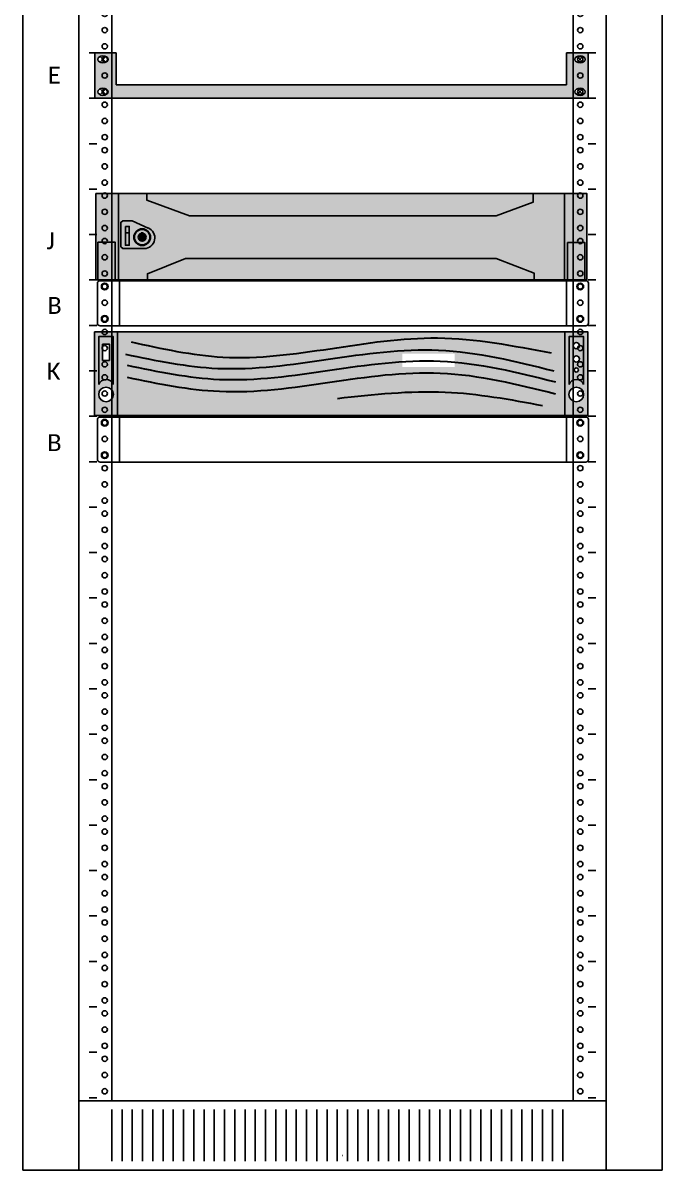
# Model space of a CAD drawing. Header units: millimetres. Extents: x 11355 to 11505, y 8083 to 8171.
# Drawn here: x 11480.05 to 11504.65, y 8082.59 to 8126.77 of the extents above; entities that cross this region are included whole.
import ezdxf

# ---------------------------------------------------------------- set-up
doc = ezdxf.new("R2010")
doc.units = ezdxf.units.MM
for name, color, linetype in [('Bandeja Fija 1U', 7, 'Continuous'), ('Elem. Eléctricos - Termomagneticas', 7, 'Continuous'), ('Netbackup - Veritas 5240', 7, 'Continuous'), ('Ordenador de Cables 1U', 7, 'Continuous'), ('Rack - Base 45U', 7, 'Continuous'), ('Servidor - Dell Power Edge R730', 7, 'Continuous'), ('Textos - Ref. Unidades', 7, 'Continuous')]:
    doc.layers.add(name, color=color, linetype=linetype)
doc.styles.add('Calibri', font='calibri.ttf')

# ---------------------------------------------------------------- blocks, each defined once
blk = doc.blocks.new('Ordenador de Cables 1U')
at = {"layer": 'Ordenador de Cables 1U'}
for p, q in [((-5.023, 0), (-4.274, 0)), ((-4.274, 0), (12.933, 0)), ((-4.274, 0), (-4.274, -1.736)), ((12.933, 0), (12.933, -1.736)), ((13.683, 0), (12.933, 0)), ((-5.123, -1.636), (-5.123, -0.1)), ((13.783, -1.636), (13.783, -0.1)), ((-4.274, -1.736), (-5.023, -1.736)), ((12.933, -1.736), (-4.274, -1.736)), ((12.933, -1.736), (13.683, -1.736))]:
    blk.add_line(p, q, dxfattribs=at)
for centre in [(-4.843, -0.221), (13.467, -0.221), (-4.843, -1.471), (13.467, -1.471)]:
    blk.add_circle(centre, 0.13, dxfattribs=at)
for centre, start, end in [((-5.023, -0.1), 90, 180), ((13.683, -0.1), 0, 90), ((-5.023, -1.636), 180, 270), ((13.683, -1.636), 270, 0)]:
    blk.add_arc(centre, 0.1, start, end, dxfattribs=at)
blk = doc.blocks.new('Bandeja Fija 1U')
at = {"layer": 'Bandeja Fija 1U'}
h = blk.add_hatch(color=254, dxfattribs=at)
h.paths.add_polyline_path([(32647.966, -3482.24), (32647.966, -3481.009), (32647.136, -3481.009), (32647.136, -3482.76), (32666.136, -3482.76), (32666.136, -3481.009), (32665.305, -3481.009), (32665.305, -3482.24)])
edge = h.paths.add_edge_path(flags=16)
edge.add_ellipse((32647.452, -3482.51), major_axis=(0.198, 0), ratio=0.699345, start_angle=0, end_angle=360)
edge = h.paths.add_edge_path(flags=16)
edge.add_ellipse((32647.452, -3481.26), major_axis=(0.198, 0), ratio=0.699345, start_angle=0, end_angle=360)
edge = h.paths.add_edge_path(flags=16)
edge.add_ellipse((32665.819, -3482.51), major_axis=(-0.198, 0), ratio=0.699345, start_angle=0, end_angle=360)
edge = h.paths.add_edge_path(flags=16)
edge.add_ellipse((32665.819, -3481.26), major_axis=(-0.198, 0), ratio=0.699345, start_angle=0, end_angle=360)
at = {"layer": 'Bandeja Fija 1U', "color": 7, "linetype": 'Continuous'}
for p, q in [((32647.966, -3481.009), (32647.136, -3481.009)), ((32647.136, -3481.009), (32647.136, -3482.76)), ((32647.966, -3482.24), (32647.966, -3481.009)), ((32665.305, -3482.24), (32665.305, -3481.009)), ((32665.305, -3481.009), (32666.136, -3481.009)), ((32666.136, -3481.009), (32666.136, -3482.76)), ((32665.305, -3482.24), (32647.966, -3482.24)), ((32647.136, -3482.76), (32666.136, -3482.76))]:
    blk.add_line(p, q, dxfattribs=at)
at = {"layer": 'Bandeja Fija 1U', "color": 1}
for p, q in [((32647.368, -3481.176), (32647.536, -3481.343)), ((32647.368, -3481.343), (32647.536, -3481.176)), ((32665.735, -3481.176), (32665.903, -3481.343)), ((32665.735, -3481.343), (32665.903, -3481.176)), ((32647.368, -3482.426), (32647.536, -3482.593)), ((32647.368, -3482.593), (32647.536, -3482.426)), ((32665.735, -3482.426), (32665.903, -3482.593)), ((32665.735, -3482.593), (32665.903, -3482.426))]:
    blk.add_line(p, q, dxfattribs=at)
at = {"layer": 'Bandeja Fija 1U', "color": 7, "linetype": 'Continuous'}
for centre, major_axis in [((32647.452, -3481.26), (0.198, 0)), ((32665.819, -3481.26), (-0.198, 0)), ((32647.452, -3482.51), (0.198, 0)), ((32665.819, -3482.51), (-0.198, 0))]:
    blk.add_ellipse(centre, major_axis=major_axis, ratio=0.699345, dxfattribs=at)
blk = doc.blocks.new('NetBackup - Veritas 5240')
at = {"layer": 'Netbackup - Veritas 5240'}
h = blk.add_hatch(color=254, dxfattribs=at)
h.dxf.hatch_style = 1
h.paths.add_polyline_path([(32764.841, -3458.288), (32763.958, -3458.288), (32763.958, -3461.51), (32764.841, -3461.51)])
h.paths.add_polyline_path([(32764.117, -3460.704, -1), (32764.681, -3460.704, -1)], flags=16)
h.paths.add_polyline_path([(32764.68, -3460.319, 0.696293), (32764.12, -3460.319), (32764.119, -3458.474), (32764.679, -3458.474)], flags=16)
h.paths.add_polyline_path([(32764.267, -3459.395), (32764.267, -3458.763), (32764.531, -3458.763), (32764.531, -3459.395)], flags=0)
h.paths.add_polyline_path([(32782.948, -3458.288), (32782.065, -3458.288), (32782.065, -3461.51), (32782.948, -3461.51)])
h.paths.add_polyline_path([(32782.788, -3460.319, 0.696293), (32782.227, -3460.319), (32782.226, -3458.474), (32782.787, -3458.474)], flags=16)
h.paths.add_polyline_path([(32782.789, -3460.706, -1), (32782.224, -3460.706, -1)], flags=16)
h.paths.add_polyline_path([(32782.427, -3459.762, -1), (32782.586, -3459.762, -1)], flags=0)
h.paths.add_polyline_path([(32782.386, -3459.337, -1), (32782.627, -3459.337, -1)], flags=0)
h.paths.add_polyline_path([(32782.386, -3458.823, -1), (32782.627, -3458.823, -1)], flags=0)
h = blk.add_hatch(color=252, dxfattribs=at)
h.dxf.hatch_style = 1
h.paths.add_polyline_path([(32764.679, -3458.474), (32764.119, -3458.474), (32764.12, -3460.319, -0.696293), (32764.68, -3460.319)])
h.paths.add_polyline_path([(32764.531, -3459.395), (32764.267, -3459.395), (32764.267, -3458.763), (32764.531, -3458.763)], flags=16)
h.paths.add_polyline_path([(32782.787, -3458.474), (32782.226, -3458.474), (32782.227, -3460.319, -0.696293), (32782.788, -3460.319)])
h.paths.add_polyline_path([(32782.586, -3459.762, -1), (32782.427, -3459.762, -1)], flags=16)
h.paths.add_polyline_path([(32782.386, -3459.337, -1), (32782.627, -3459.337, -1)], flags=16)
h.paths.add_polyline_path([(32782.386, -3458.823, -1), (32782.627, -3458.823, -1)], flags=16)
h = blk.add_hatch(color=252, dxfattribs=at)
h.dxf.hatch_style = 1
h.paths.add_polyline_path([(32782.065, -3458.288), (32764.841, -3458.288), (32764.841, -3461.51), (32782.065, -3461.51)])
h.paths.add_polyline_path([(32775.814, -3459.138), (32777.828, -3459.138), (32777.828, -3459.646), (32775.814, -3459.646)], flags=16)
for points in [[(32763.958, -3458.288), (32764.841, -3458.288), (32764.841, -3461.51), (32763.958, -3461.51)], [(32764.841, -3458.288), (32782.065, -3458.288), (32782.065, -3461.51), (32764.841, -3461.51)], [(32782.065, -3458.288), (32782.948, -3458.288), (32782.948, -3461.51), (32782.065, -3461.51)], [(32764.267, -3458.763), (32764.531, -3458.763), (32764.531, -3459.395), (32764.267, -3459.395)]]:
    blk.add_lwpolyline(points, close=True, dxfattribs=at)
for points in [[(32764.12, -3460.319), (32764.119, -3458.474), (32764.679, -3458.474), (32764.68, -3460.319)], [(32782.227, -3460.319), (32782.226, -3458.474), (32782.787, -3458.474), (32782.788, -3460.319)]]:
    blk.add_lwpolyline(points, dxfattribs=at)
for centre, radius in [((32782.507, -3458.823), 0.121), ((32782.507, -3459.337), 0.121), ((32782.507, -3459.762), 0.0799), ((32764.399, -3460.704), 0.282), ((32782.507, -3460.706), 0.282)]:
    blk.add_circle(centre, radius, dxfattribs=at)
for centre in [(32764.4, -3460.422), (32782.507, -3460.422)]:
    blk.add_arc(centre, 0.299, 20.3016, 159.6984, dxfattribs=at)
at = {"layer": 'Netbackup - Veritas 5240', "color": 1, "lineweight": 30}
blk.add_spline([(32765.364, -3458.676), (32768.901, -3459.266), (32777.166, -3458.528), (32781.538, -3459.108)], degree=3, dxfattribs=at)
at = {"layer": 'Netbackup - Veritas 5240', "lineweight": 30}
for points in [[(32765.148, -3459.155), (32768.702, -3459.699), (32777.205, -3458.995), (32781.635, -3459.793)], [(32765.212, -3459.58), (32768.765, -3460.123), (32777.268, -3459.42), (32781.699, -3460.217)], [(32765.212, -3460.04), (32768.765, -3460.584), (32777.268, -3459.88), (32781.699, -3460.678)], [(32773.314, -3460.857), (32777.461, -3460.612), (32781.208, -3461.13)]]:
    blk.add_spline(points, degree=3, dxfattribs=at)
blk = doc.blocks.new('SVR - Dell Power Edge R730')
at = {"layer": 'Servidor - Dell Power Edge R730'}
h = blk.add_hatch(color=252, dxfattribs=at)
h.dxf.hatch_style = 1
h.paths.add_polyline_path([(32759.17, -3456.04), (32759.246, -3456.04), (32759.246, -3454.586), (32759.91, -3454.586), (32759.91, -3456.04), (32760.035, -3456.04), (32760.035, -3452.718), (32759.17, -3452.718)])
h = blk.add_hatch(color=254, dxfattribs=at)
h.dxf.hatch_style = 1
h.paths.add_polyline_path([(32762.774, -3453.57), (32761.126, -3452.968), (32761.126, -3452.718), (32760.035, -3452.718), (32760.035, -3456.04), (32761.156, -3456.04), (32761.156, -3455.808), (32762.619, -3455.215), (32774.578, -3455.215), (32776.046, -3455.789), (32776.046, -3456.04), (32777.212, -3456.04), (32777.212, -3452.718), (32776.001, -3452.718), (32776.001, -3453.049), (32774.576, -3453.57)])
h.paths.add_polyline_path([(32761.027, -3454.838), (32760.205, -3454.838), (32760.128, -3454.769), (32760.128, -3453.83), (32760.207, -3453.769), (32760.568, -3453.769), (32761.181, -3454.044, -0.824526)], flags=16)
h.paths.add_polyline_path([(32760.642, -3454.398, -1), (32761.26, -3454.398, -1)], flags=0)
h.paths.add_polyline_path([(32760.808, -3454.398, -1), (32761.094, -3454.398, -1)], flags=0)
h.paths.add_polyline_path([(32760.453, -3454.709), (32760.305, -3454.709), (32760.305, -3453.982), (32760.453, -3453.982)], flags=0)
h = blk.add_hatch(color=252, dxfattribs=at)
h.dxf.hatch_style = 1
h.paths.add_polyline_path([(32774.576, -3453.57), (32776.001, -3453.049), (32776.001, -3452.718), (32761.126, -3452.718), (32761.126, -3452.968), (32762.774, -3453.57)])
h = blk.add_hatch(color=252, dxfattribs=at)
h.dxf.hatch_style = 1
h.paths.add_polyline_path([(32777.212, -3456.04), (32777.332, -3456.04), (32777.332, -3454.601), (32777.99, -3454.601), (32777.99, -3456.04), (32778.077, -3456.04), (32778.077, -3452.718), (32777.212, -3452.718)])
h = blk.add_hatch(color=256, dxfattribs=at)
h.dxf.hatch_style = 1
h.set_gradient(color1=(132, 132, 132), color2=(91, 91, 91), name='INVHEMISPHERICAL')
h.paths.add_polyline_path([(32760.568, -3453.769), (32760.207, -3453.769), (32760.128, -3453.83), (32760.128, -3454.769), (32760.205, -3454.838), (32761.027, -3454.838, 0.824526), (32761.181, -3454.044)])
h.paths.add_polyline_path([(32761.26, -3454.398, -1), (32760.642, -3454.398, -1)], flags=16)
h.paths.add_polyline_path([(32760.453, -3454.709), (32760.305, -3454.709), (32760.305, -3453.982), (32760.453, -3453.982)], flags=16)
h.paths.add_polyline_path([(32761.094, -3454.398, -1), (32760.808, -3454.398, -1)], flags=0)
h = blk.add_hatch(color=252, dxfattribs=at)
h.dxf.hatch_style = 1
h.paths.add_polyline_path([(32760.453, -3454.233), (32760.305, -3454.233), (32760.305, -3454.709), (32760.453, -3454.709)])
h.paths.add_polyline_path([(32760.453, -3453.982), (32760.305, -3453.982), (32760.305, -3454.233), (32760.453, -3454.233)])
h = blk.add_hatch(color=251, dxfattribs=at)
h.dxf.hatch_style = 1
h.paths.add_polyline_path([(32761.094, -3454.398, 1), (32760.808, -3454.398, 1)], flags=16)
h.paths.add_polyline_path([(32761.26, -3454.398, 1), (32760.642, -3454.398, 1)])
h = blk.add_hatch(color=251, dxfattribs=at)
h.dxf.hatch_style = 1
h.paths.add_polyline_path([(32761.094, -3454.398, 1), (32760.808, -3454.398, 1)])
h = blk.add_hatch(color=256, dxfattribs=at)
h.dxf.hatch_style = 1
h.set_gradient(color1=(132, 132, 132), color2=(91, 91, 91), name='INVHEMISPHERICAL')
h.paths.add_polyline_path([(32759.91, -3454.586), (32759.246, -3454.586), (32759.246, -3456.04), (32759.91, -3456.04)])
h = blk.add_hatch(color=256, dxfattribs=at)
h.dxf.hatch_style = 1
h.set_gradient(color1=(132, 132, 132), color2=(91, 91, 91), name='INVHEMISPHERICAL')
h.paths.add_polyline_path([(32777.332, -3456.04), (32777.99, -3456.04), (32777.99, -3454.601), (32777.332, -3454.601)])
h = blk.add_hatch(color=252, dxfattribs=at)
h.dxf.hatch_style = 1
h.paths.add_polyline_path([(32762.619, -3455.215), (32761.156, -3455.808), (32761.156, -3456.04), (32776.046, -3456.04), (32776.046, -3455.789), (32774.578, -3455.215)])
for p, q in [((32760.568, -3453.769), (32761.181, -3454.044)), ((32760.305, -3454.233), (32760.453, -3454.233)), ((32760.205, -3454.838), (32760.128, -3454.769)), ((32760.205, -3454.838), (32761.027, -3454.838))]:
    blk.add_line(p, q, dxfattribs=at)
at = {"layer": 'Servidor - Dell Power Edge R730', "lineweight": 35}
blk.add_line((32760.951, -3454.336), (32760.951, -3454.201), dxfattribs=at)
at = {"layer": 'Servidor - Dell Power Edge R730'}
for points in [[(32759.17, -3452.718), (32760.035, -3452.718), (32760.035, -3456.04), (32759.17, -3456.04)], [(32760.035, -3452.718), (32777.212, -3452.718), (32777.212, -3456.04), (32760.035, -3456.04)], [(32777.212, -3452.718), (32778.077, -3452.718), (32778.077, -3456.04), (32777.212, -3456.04)], [(32760.305, -3453.982), (32760.453, -3453.982), (32760.453, -3454.709), (32760.305, -3454.709)], [(32759.246, -3454.586), (32759.91, -3454.586), (32759.91, -3456.04), (32759.246, -3456.04)], [(32777.332, -3454.601), (32777.99, -3454.601), (32777.99, -3456.04), (32777.332, -3456.04)]]:
    blk.add_lwpolyline(points, close=True, dxfattribs=at)
for points in [[(32761.126, -3452.718), (32761.126, -3452.968), (32762.774, -3453.57), (32774.576, -3453.57), (32776.001, -3453.049), (32776.001, -3452.718)], [(32760.128, -3454.769), (32760.128, -3453.83), (32760.207, -3453.769), (32760.568, -3453.769)], [(32761.156, -3456.04), (32761.156, -3455.808), (32762.619, -3455.215), (32774.578, -3455.215), (32776.046, -3455.789), (32776.046, -3456.04)]]:
    blk.add_lwpolyline(points, dxfattribs=at)
at = {"layer": 'Servidor - Dell Power Edge R730', "lineweight": 35}
for radius in [0.309, 0.143]:
    blk.add_circle((32760.951, -3454.398), radius, dxfattribs=at)
at = {"layer": 'Servidor - Dell Power Edge R730'}
blk.add_arc((32761.027, -3454.426), 0.412, 269.996, 68.0299, dxfattribs=at)
blk = doc.blocks.new('Rack 45U')
at = {"layer": 'Rack - Base 45U'}
for p, q in [((2304.165, 1370.153), (2304.165, 1455.271)), ((2304.165, 1455.271), (2328.771, 1455.271)), ((2328.771, 1370.153), (2328.771, 1455.271)), ((2328.771, 1454.611), (2304.165, 1454.611)), ((2306.313, 1370.153), (2306.313, 1454.611)), ((2307.583, 1452.274), (2307.583, 1454.271)), ((2307.978, 1452.274), (2307.978, 1454.271)), ((2308.372, 1452.274), (2308.372, 1454.271)), ((2308.767, 1452.274), (2308.767, 1454.271)), ((2309.162, 1452.274), (2309.162, 1454.271)), ((2309.557, 1452.274), (2309.557, 1454.271)), ((2309.952, 1452.274), (2309.952, 1454.271)), ((2310.346, 1452.274), (2310.346, 1454.271)), ((2310.741, 1452.274), (2310.741, 1454.271)), ((2311.136, 1452.274), (2311.136, 1454.271)), ((2311.531, 1452.274), (2311.531, 1454.271)), ((2311.531, 1452.274), (2311.531, 1454.271)), ((2311.926, 1452.274), (2311.926, 1454.271)), ((2312.32, 1452.274), (2312.32, 1454.271)), ((2312.715, 1452.274), (2312.715, 1454.271)), ((2313.11, 1452.274), (2313.11, 1454.271)), ((2313.505, 1452.274), (2313.505, 1454.271)), ((2313.9, 1452.274), (2313.9, 1454.271)), ((2314.294, 1452.274), (2314.294, 1454.271)), ((2314.689, 1452.274), (2314.689, 1454.271)), ((2315.084, 1452.274), (2315.084, 1454.271)), ((2315.084, 1452.274), (2315.084, 1454.271)), ((2315.479, 1452.274), (2315.479, 1454.271)), ((2315.874, 1452.274), (2315.874, 1454.271)), ((2316.268, 1452.274), (2316.268, 1454.271)), ((2316.663, 1452.274), (2316.663, 1454.271)), ((2317.058, 1452.274), (2317.058, 1454.271)), ((2317.453, 1452.274), (2317.453, 1454.271)), ((2317.848, 1452.274), (2317.848, 1454.271)), ((2318.242, 1452.274), (2318.242, 1454.271)), ((2318.637, 1452.274), (2318.637, 1454.271)), ((2318.637, 1452.274), (2318.637, 1454.271)), ((2319.032, 1452.274), (2319.032, 1454.271)), ((2319.427, 1452.274), (2319.427, 1454.271)), ((2319.822, 1452.274), (2319.822, 1454.271)), ((2320.216, 1452.274), (2320.216, 1454.271)), ((2320.611, 1452.274), (2320.611, 1454.271)), ((2321.006, 1452.274), (2321.006, 1454.271)), ((2321.401, 1452.274), (2321.401, 1454.271)), ((2321.796, 1452.274), (2321.796, 1454.271)), ((2322.19, 1452.274), (2322.19, 1454.271)), ((2322.19, 1452.274), (2322.19, 1454.271)), ((2322.585, 1452.274), (2322.585, 1454.271)), ((2322.98, 1452.274), (2322.98, 1454.271)), ((2323.375, 1452.274), (2323.375, 1454.271)), ((2323.77, 1452.274), (2323.77, 1454.271)), ((2324.164, 1452.274), (2324.164, 1454.271)), ((2324.559, 1452.274), (2324.559, 1454.271)), ((2324.954, 1452.274), (2324.954, 1454.271)), ((2326.623, 1370.153), (2326.623, 1454.611)), ((2306.313, 1451.934), (2326.623, 1451.934)), ((2306.713, 1451.689), (2307.013, 1451.689)), ((2307.583, 1372.819), (2307.583, 1451.934)), ((2325.353, 1372.819), (2325.353, 1451.934)), ((2325.923, 1451.689), (2326.223, 1451.689)), ((2306.713, 1449.939), (2307.013, 1449.939)), ((2325.923, 1449.939), (2326.223, 1449.939)), ((2306.713, 1448.189), (2307.013, 1448.189)), ((2325.923, 1448.189), (2326.223, 1448.189)), ((2306.713, 1446.439), (2307.013, 1446.439)), ((2325.923, 1446.439), (2326.223, 1446.439)), ((2306.713, 1444.689), (2307.013, 1444.689)), ((2325.923, 1444.689), (2326.223, 1444.689)), ((2306.713, 1442.939), (2307.013, 1442.939)), ((2325.923, 1442.939), (2326.223, 1442.939)), ((2306.713, 1441.189), (2307.013, 1441.189)), ((2325.923, 1441.189), (2326.223, 1441.189)), ((2306.713, 1439.439), (2307.013, 1439.439)), ((2325.923, 1439.439), (2326.223, 1439.439)), ((2306.713, 1437.689), (2307.013, 1437.689)), ((2325.923, 1437.689), (2326.223, 1437.689)), ((2306.713, 1435.939), (2307.013, 1435.939)), ((2325.923, 1435.939), (2326.223, 1435.939)), ((2306.713, 1434.189), (2307.013, 1434.189)), ((2325.923, 1434.189), (2326.223, 1434.189)), ((2306.713, 1432.439), (2307.013, 1432.439)), ((2325.923, 1432.439), (2326.223, 1432.439)), ((2306.713, 1430.689), (2307.013, 1430.689)), ((2325.923, 1430.689), (2326.223, 1430.689)), ((2306.713, 1428.939), (2307.013, 1428.939)), ((2325.923, 1428.939), (2326.223, 1428.939)), ((2306.713, 1427.189), (2307.013, 1427.189)), ((2325.923, 1427.189), (2326.223, 1427.189)), ((2306.713, 1425.439), (2307.013, 1425.439)), ((2325.923, 1425.439), (2326.223, 1425.439)), ((2306.713, 1423.689), (2307.013, 1423.689)), ((2325.923, 1423.689), (2326.223, 1423.689)), ((2306.713, 1421.939), (2307.013, 1421.939)), ((2325.923, 1421.939), (2326.223, 1421.939)), ((2306.713, 1420.189), (2307.013, 1420.189)), ((2325.923, 1420.189), (2326.223, 1420.189)), ((2306.713, 1418.439), (2307.013, 1418.439)), ((2325.923, 1418.439), (2326.223, 1418.439)), ((2306.713, 1416.689), (2307.013, 1416.689)), ((2325.923, 1416.689), (2326.223, 1416.689)), ((2306.713, 1414.939), (2307.013, 1414.939)), ((2325.923, 1414.939), (2326.223, 1414.939)), ((2306.713, 1413.189), (2307.013, 1413.189)), ((2325.923, 1413.189), (2326.223, 1413.189)), ((2306.713, 1411.439), (2307.013, 1411.439)), ((2325.923, 1411.439), (2326.223, 1411.439)), ((2306.713, 1409.689), (2307.013, 1409.689)), ((2325.923, 1409.689), (2326.223, 1409.689)), ((2306.713, 1407.939), (2307.013, 1407.939)), ((2325.923, 1407.939), (2326.223, 1407.939)), ((2306.713, 1406.189), (2307.013, 1406.189)), ((2325.923, 1406.189), (2326.223, 1406.189)), ((2306.713, 1404.439), (2307.013, 1404.439)), ((2325.923, 1404.439), (2326.223, 1404.439)), ((2306.713, 1402.689), (2307.013, 1402.689)), ((2325.923, 1402.689), (2326.223, 1402.689)), ((2306.713, 1400.939), (2307.013, 1400.939)), ((2325.923, 1400.939), (2326.223, 1400.939)), ((2306.713, 1399.189), (2307.013, 1399.189)), ((2325.923, 1399.189), (2326.223, 1399.189)), ((2306.713, 1397.439), (2307.013, 1397.439)), ((2325.923, 1397.439), (2326.223, 1397.439)), ((2306.713, 1395.689), (2307.013, 1395.689)), ((2325.923, 1395.689), (2326.223, 1395.689)), ((2306.713, 1393.939), (2307.013, 1393.939)), ((2325.923, 1393.939), (2326.223, 1393.939)), ((2306.713, 1392.189), (2307.013, 1392.189)), ((2325.923, 1392.189), (2326.223, 1392.189)), ((2306.713, 1390.439), (2307.013, 1390.439)), ((2325.923, 1390.439), (2326.223, 1390.439)), ((2306.713, 1388.689), (2307.013, 1388.689)), ((2325.923, 1388.689), (2326.223, 1388.689)), ((2306.713, 1386.939), (2307.013, 1386.939)), ((2325.923, 1386.939), (2326.223, 1386.939)), ((2306.713, 1385.189), (2307.013, 1385.189)), ((2325.923, 1385.189), (2326.223, 1385.189)), ((2306.713, 1383.439), (2307.013, 1383.439)), ((2325.923, 1383.439), (2326.223, 1383.439)), ((2306.713, 1381.689), (2307.013, 1381.689)), ((2325.923, 1381.689), (2326.223, 1381.689)), ((2306.713, 1379.939), (2307.013, 1379.939)), ((2325.923, 1379.939), (2326.223, 1379.939)), ((2306.713, 1378.189), (2307.013, 1378.189)), ((2325.923, 1378.189), (2326.223, 1378.189)), ((2306.713, 1376.439), (2307.013, 1376.439)), ((2325.923, 1376.439), (2326.223, 1376.439)), ((2306.713, 1374.689), (2307.013, 1374.689)), ((2325.923, 1374.689), (2326.223, 1374.689)), ((2306.713, 1372.939), (2307.013, 1372.939)), ((2325.923, 1372.939), (2326.223, 1372.939)), ((2326.623, 1372.819), (2306.313, 1372.819)), ((2307.583, 1370.493), (2307.583, 1372.49)), ((2307.978, 1370.493), (2307.978, 1372.49)), ((2308.372, 1370.493), (2308.372, 1372.49)), ((2308.767, 1370.493), (2308.767, 1372.49)), ((2309.162, 1370.493), (2309.162, 1372.49)), ((2309.557, 1370.493), (2309.557, 1372.49)), ((2309.952, 1370.493), (2309.952, 1372.49)), ((2310.346, 1370.493), (2310.346, 1372.49)), ((2310.741, 1370.493), (2310.741, 1372.49)), ((2311.136, 1370.493), (2311.136, 1372.49)), ((2311.531, 1370.493), (2311.531, 1372.49)), ((2311.531, 1370.493), (2311.531, 1372.49)), ((2311.926, 1370.493), (2311.926, 1372.49)), ((2312.32, 1370.493), (2312.32, 1372.49)), ((2312.715, 1370.493), (2312.715, 1372.49)), ((2313.11, 1370.493), (2313.11, 1372.49)), ((2313.505, 1370.493), (2313.505, 1372.49)), ((2313.9, 1370.493), (2313.9, 1372.49)), ((2314.294, 1370.493), (2314.294, 1372.49)), ((2314.689, 1370.493), (2314.689, 1372.49)), ((2315.084, 1370.493), (2315.084, 1372.49)), ((2315.084, 1370.493), (2315.084, 1372.49)), ((2315.479, 1370.493), (2315.479, 1372.49)), ((2315.874, 1370.493), (2315.874, 1372.49)), ((2316.268, 1370.493), (2316.268, 1372.49)), ((2316.663, 1370.493), (2316.663, 1372.49)), ((2317.058, 1370.493), (2317.058, 1372.49)), ((2317.453, 1370.493), (2317.453, 1372.49)), ((2317.848, 1370.493), (2317.848, 1372.49)), ((2318.242, 1370.493), (2318.242, 1372.49)), ((2318.637, 1370.493), (2318.637, 1372.49)), ((2318.637, 1370.493), (2318.637, 1372.49)), ((2319.032, 1370.493), (2319.032, 1372.49)), ((2319.427, 1370.493), (2319.427, 1372.49)), ((2319.822, 1370.493), (2319.822, 1372.49)), ((2320.216, 1370.493), (2320.216, 1372.49)), ((2320.611, 1370.493), (2320.611, 1372.49)), ((2321.006, 1370.493), (2321.006, 1372.49)), ((2321.401, 1370.493), (2321.401, 1372.49)), ((2321.796, 1370.493), (2321.796, 1372.49)), ((2322.19, 1370.493), (2322.19, 1372.49)), ((2322.19, 1370.493), (2322.19, 1372.49)), ((2322.585, 1370.493), (2322.585, 1372.49)), ((2322.98, 1370.493), (2322.98, 1372.49)), ((2323.375, 1370.493), (2323.375, 1372.49)), ((2323.77, 1370.493), (2323.77, 1372.49)), ((2324.164, 1370.493), (2324.164, 1372.49)), ((2324.559, 1370.493), (2324.559, 1372.49)), ((2324.954, 1370.493), (2324.954, 1372.49)), ((2316.458, 1370.707), (2316.458, 1370.712)), ((2316.468, 1370.707), (2316.458, 1370.707)), ((2316.468, 1370.707), (2316.468, 1370.712)), ((2328.771, 1370.153), (2304.165, 1370.153))]:
    blk.add_line(p, q, dxfattribs=at)
for centre in [(2307.313, 1451.439), (2325.623, 1451.439), (2307.313, 1450.814), (2325.623, 1450.814), (2307.313, 1450.189), (2325.623, 1450.189), (2307.313, 1449.689), (2325.623, 1449.689), (2307.313, 1449.064), (2325.623, 1449.064), (2307.313, 1448.439), (2325.623, 1448.439), (2307.313, 1447.939), (2325.623, 1447.939), (2307.313, 1447.314), (2325.623, 1447.314), (2307.313, 1446.689), (2325.623, 1446.689), (2307.313, 1446.189), (2325.623, 1446.189), (2307.313, 1445.564), (2325.623, 1445.564), (2307.313, 1444.939), (2325.623, 1444.939), (2307.313, 1444.439), (2325.623, 1444.439), (2307.313, 1443.814), (2325.623, 1443.814), (2307.313, 1443.189), (2325.623, 1443.189), (2307.313, 1442.689), (2325.623, 1442.689), (2307.313, 1442.064), (2325.623, 1442.064), (2307.313, 1441.439), (2325.623, 1441.439), (2307.313, 1440.939), (2325.623, 1440.939), (2307.313, 1440.314), (2325.623, 1440.314), (2307.313, 1439.689), (2325.623, 1439.689), (2307.313, 1439.189), (2325.623, 1439.189), (2307.313, 1438.564), (2325.623, 1438.564), (2307.313, 1437.939), (2325.623, 1437.939), (2307.313, 1437.439), (2325.623, 1437.439), (2307.313, 1436.814), (2325.623, 1436.814), (2307.313, 1436.189), (2325.623, 1436.189), (2307.313, 1435.689), (2325.623, 1435.689), (2307.313, 1435.064), (2325.623, 1435.064), (2307.313, 1434.439), (2325.623, 1434.439), (2307.313, 1433.939), (2325.623, 1433.939), (2307.313, 1433.314), (2325.623, 1433.314), (2307.313, 1432.689), (2325.623, 1432.689), (2307.313, 1432.189), (2325.623, 1432.189), (2307.313, 1431.564), (2325.623, 1431.564), (2307.313, 1430.939), (2325.623, 1430.939), (2307.313, 1430.439), (2325.623, 1430.439), (2307.313, 1429.814), (2325.623, 1429.814), (2307.313, 1429.189), (2325.623, 1429.189), (2307.313, 1428.689), (2325.623, 1428.689), (2307.313, 1428.064), (2325.623, 1428.064), (2307.313, 1427.439), (2325.623, 1427.439), (2307.313, 1426.939), (2325.623, 1426.939), (2307.313, 1426.314), (2325.623, 1426.314), (2307.313, 1425.689), (2325.623, 1425.689), (2307.313, 1425.189), (2325.623, 1425.189), (2307.313, 1424.564), (2325.623, 1424.564), (2307.313, 1423.939), (2325.623, 1423.939), (2307.313, 1423.439), (2325.623, 1423.439), (2307.313, 1422.814), (2325.623, 1422.814), (2307.313, 1422.189), (2325.623, 1422.189), (2307.313, 1421.689), (2325.623, 1421.689), (2307.313, 1421.064), (2325.623, 1421.064), (2307.313, 1420.439), (2325.623, 1420.439), (2307.313, 1419.939), (2325.623, 1419.939), (2307.313, 1419.314), (2325.623, 1419.314), (2307.313, 1418.689), (2325.623, 1418.689), (2307.313, 1418.189), (2325.623, 1418.189), (2307.313, 1417.564), (2325.623, 1417.564), (2307.313, 1416.939), (2325.623, 1416.939), (2307.313, 1416.439), (2325.623, 1416.439), (2307.313, 1415.814), (2325.623, 1415.814), (2307.313, 1415.189), (2325.623, 1415.189), (2307.313, 1414.689), (2325.623, 1414.689), (2307.313, 1414.064), (2325.623, 1414.064), (2307.313, 1413.439), (2325.623, 1413.439), (2307.313, 1412.939), (2325.623, 1412.939), (2307.313, 1412.314), (2325.623, 1412.314), (2307.313, 1411.689), (2325.623, 1411.689), (2307.313, 1411.189), (2325.623, 1411.189), (2307.313, 1410.564), (2325.623, 1410.564), (2307.313, 1409.939), (2325.623, 1409.939), (2307.313, 1409.439), (2325.623, 1409.439), (2307.313, 1408.814), (2325.623, 1408.814), (2307.313, 1408.189), (2325.623, 1408.189), (2307.313, 1407.689), (2325.623, 1407.689), (2307.313, 1407.064), (2325.623, 1407.064), (2307.313, 1406.439), (2325.623, 1406.439), (2307.313, 1405.939), (2325.623, 1405.939), (2307.313, 1405.314), (2325.623, 1405.314), (2307.313, 1404.689), (2325.623, 1404.689), (2307.313, 1404.189), (2325.623, 1404.189), (2307.313, 1403.564), (2325.623, 1403.564), (2307.313, 1402.939), (2325.623, 1402.939), (2307.313, 1402.439), (2325.623, 1402.439), (2307.313, 1401.814), (2325.623, 1401.814), (2307.313, 1401.189), (2325.623, 1401.189), (2307.313, 1400.689), (2325.623, 1400.689), (2307.313, 1400.064), (2325.623, 1400.064), (2307.313, 1399.439), (2325.623, 1399.439), (2307.313, 1398.939), (2325.623, 1398.939), (2307.313, 1398.314), (2325.623, 1398.314), (2307.313, 1397.689), (2325.623, 1397.689), (2307.313, 1397.189), (2325.623, 1397.189), (2307.313, 1396.564), (2325.623, 1396.564), (2307.313, 1395.939), (2325.623, 1395.939), (2307.313, 1395.439), (2325.623, 1395.439), (2307.313, 1394.814), (2325.623, 1394.814), (2307.313, 1394.189), (2325.623, 1394.189), (2307.313, 1393.689), (2325.623, 1393.689), (2307.313, 1393.064), (2325.623, 1393.064), (2307.313, 1392.439), (2325.623, 1392.439), (2307.313, 1391.939), (2325.623, 1391.939), (2307.313, 1391.314), (2325.623, 1391.314), (2307.313, 1390.689), (2325.623, 1390.689), (2307.313, 1390.189), (2325.623, 1390.189), (2307.313, 1389.564), (2325.623, 1389.564), (2307.313, 1388.939), (2325.623, 1388.939), (2307.313, 1388.439), (2325.623, 1388.439), (2307.313, 1387.814), (2325.623, 1387.814), (2307.313, 1387.189), (2325.623, 1387.189), (2307.313, 1386.689), (2325.623, 1386.689), (2307.313, 1386.064), (2325.623, 1386.064), (2307.313, 1385.439), (2325.623, 1385.439), (2307.313, 1384.939), (2325.623, 1384.939), (2307.313, 1384.314), (2325.623, 1384.314), (2307.313, 1383.689), (2325.623, 1383.689), (2307.313, 1383.189), (2325.623, 1383.189), (2307.313, 1382.564), (2325.623, 1382.564), (2307.313, 1381.939), (2325.623, 1381.939), (2307.313, 1381.439), (2325.623, 1381.439), (2307.313, 1380.814), (2325.623, 1380.814), (2307.313, 1380.189), (2325.623, 1380.189), (2307.313, 1379.689), (2325.623, 1379.689), (2307.313, 1379.064), (2325.623, 1379.064), (2307.313, 1378.439), (2325.623, 1378.439), (2307.313, 1377.939), (2325.623, 1377.939), (2307.313, 1377.314), (2325.623, 1377.314), (2307.313, 1376.689), (2325.623, 1376.689), (2307.313, 1376.189), (2325.623, 1376.189), (2307.313, 1375.564), (2325.623, 1375.564), (2307.313, 1374.939), (2325.623, 1374.939), (2307.313, 1374.439), (2325.623, 1374.439), (2307.313, 1373.814), (2325.623, 1373.814), (2307.313, 1373.189), (2325.623, 1373.189)]:
    blk.add_circle(centre, 0.102, dxfattribs=at)

msp = doc.modelspace()

# ---------------------------------------------------------------- block references
for name, p in [('Bandeja Fija 1U', (-21164.326, 11606.633)), ('SVR - Dell Power Edge R730', (-21276.316, 11572.92)), ('NetBackup - Veritas 5240', (-21281.156, 11573.169))]:
    msp.add_blockref(name, p)
at = {"layer": 'Elem. Eléctricos - Termomagneticas', "color": 7}
for p in [(11488.036, 8116.845), (11488.036, 8111.595)]:
    msp.add_blockref('Ordenador de Cables 1U', p, dxfattribs=at)
at = {"layer": 'Rack - Base 45U'}
msp.add_blockref('Rack 45U', (9175.881, 6712.435), dxfattribs=at)

# ---------------------------------------------------------------- texts
at = {"layer": 'Textos - Ref. Unidades', "char_height": 0.65, "attachment_point": 1, "style": 'Calibri'}
for s, insert in [('E', (11481.001, 8125.09)), ('J', (11480.951, 8118.71)), ('B', (11480.985, 8116.218)), ('K', (11480.963, 8113.683)), ('B', (11480.981, 8110.933))]:
    msp.add_mtext_dynamic_manual_height_columns(s, width=0.5374, gutter_width=75, heights=[0], dxfattribs=dict(at, insert=insert))

doc.saveas('drawing.dxf')
